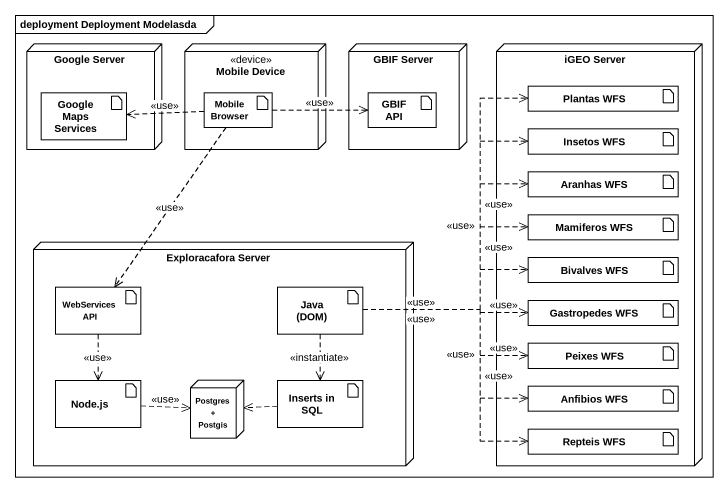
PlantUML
@startuml
mainframe deployment Deployment Modelasda
node "Google Server" as Google_Server {
  artifact "Google Maps Services" as Google_Maps_Services
}
node "Mobile Device" as Mobile_Device <<device>> {
  artifact "Mobile Browser" as Mobile_Browser
}
node "GBIF Server" as GBIF_Server {
  artifact "GBIF API" as GBIF_API
}
node "iGEO Server" as iGEO_Server {
  artifact "Plantas WFS" as Plantas_WFS
  artifact "Insetos WFS" as Insetos_WFS
  artifact "Aranhas WFS" as Aranhas_WFS
  artifact "Mamiferos WFS" as Mamiferos_WFS
  artifact "Bivalves WFS" as Bivalves_WFS
  artifact "Gastropedes WFS" as Gastropedes_WFS
  artifact "Peixes WFS" as Peixes_WFS
  artifact "Anfibios WFS" as Anfibios_WFS
  artifact "Repteis WFS" as Repteis_WFS
}
node "Exploracafora Server" as Exploracafora_Server {
  artifact "WebServices API" as WebServices_API
  artifact "Java (DOM)" as Java_DOM
  artifact "Node.js" as Node_js
  node "Postgres + Postgis" as Postgres_Postgis
  artifact "Inserts in SQL" as Inserts_in_SQL
}
Mobile_Browser .left.> Google_Maps_Services : <<use>>
Mobile_Browser .right.> GBIF_API : <<use>>
Mobile_Browser ..> WebServices_API : <<use>>
WebServices_API ..> Node_js : <<use>>
Java_DOM .up.> Plantas_WFS : <<use>>
Java_DOM .right.> Insetos_WFS : <<use>>
Java_DOM .right.> Aranhas_WFS : <<use>>
Java_DOM .right.> Mamiferos_WFS : <<use>>
Java_DOM .right.> Bivalves_WFS : <<use>>
Java_DOM .right.> Gastropedes_WFS : <<use>>
Java_DOM .right.> Peixes_WFS : <<use>>
Java_DOM ..> Inserts_in_SQL : <<instantiate>>
Java_DOM .right.> Anfibios_WFS : <<use>>
Java_DOM .right.> Repteis_WFS : <<use>>
Node_js .right.> Postgres_Postgis : <<use>>
Inserts_in_SQL .left.> Postgres_Postgis
@enduml
